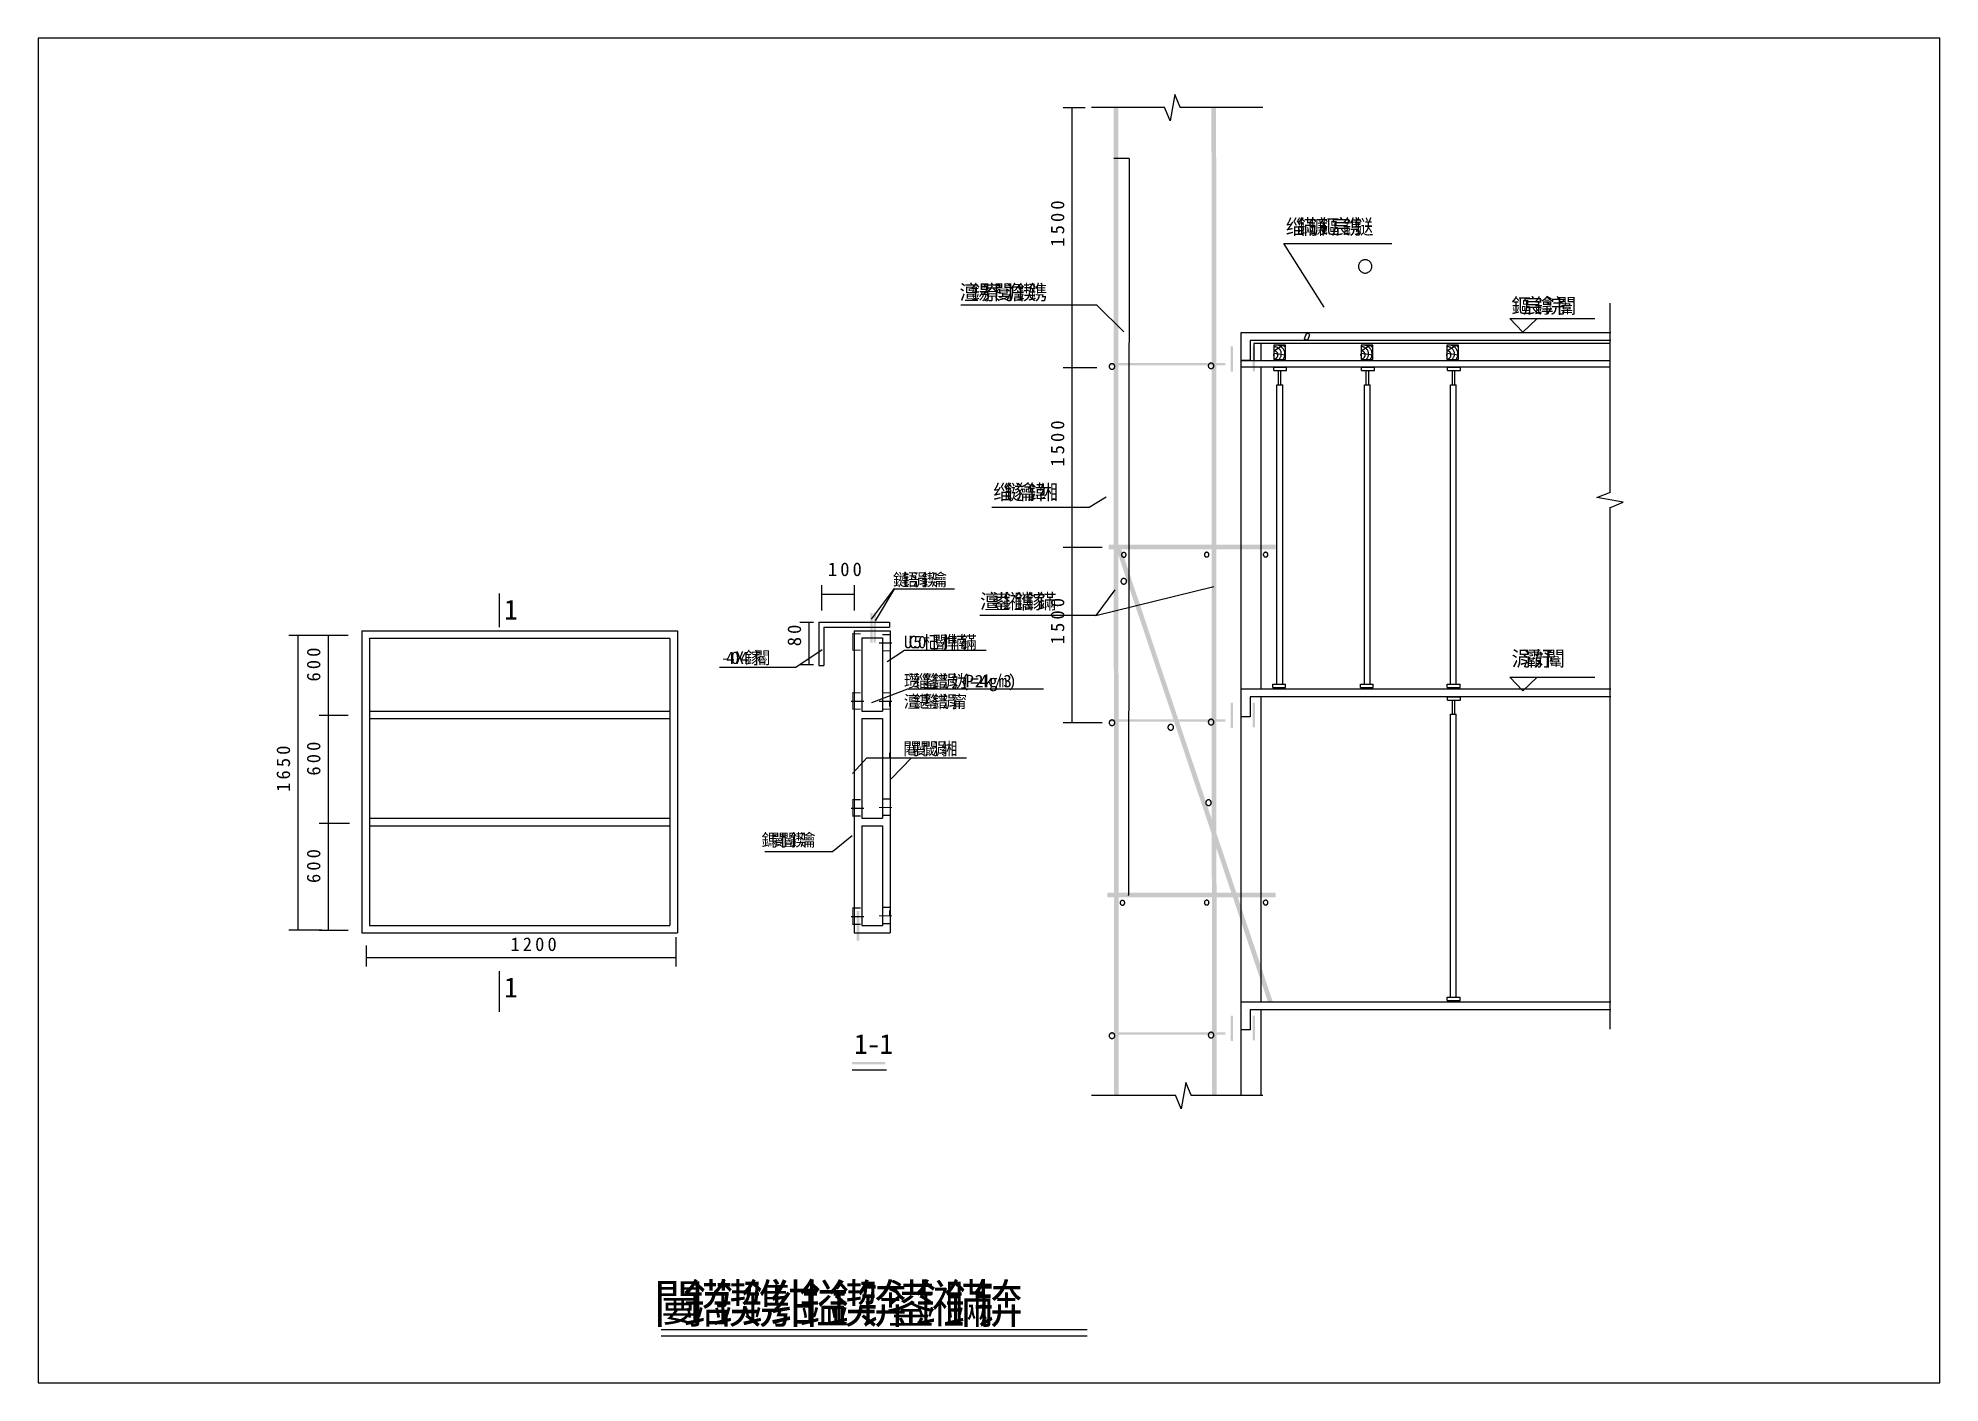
# Model space of a CAD drawing. Header units: metres. Extents: x 0 to 420, y 0 to 297.
import ezdxf

# ---------------------------------------------------------------- set-up
doc = ezdxf.new("R2010")
doc.units = ezdxf.units.M

msp = doc.modelspace()

# ---------------------------------------------------------------- linework, layer by layer
for p, q in [((420, 297), (0, 297)), ((0, 297), (0, 0)), ((420, 0), (420, 297)), ((231.22, 281.62), (226.37, 281.62)), ((228.37, 224.18), (228.37, 281.62)), ((248.79, 281.68), (232.63, 281.68)), ((249.99, 278.71), (248.77, 281.77)), ((251.04, 284.53), (249.99, 278.71)), ((252.2, 281.71), (251.04, 284.53)), ((270.49, 281.68), (252.13, 281.68)), ((240.94, 270.39), (237.54, 270.39)), ((240.95, 270.39), (240.82, 107.69)), ((240.94, 270.39), (240.95, 270.39)), ((275.1, 251.65), (298.97, 251.65)), ((284.05, 237.6), (275.1, 251.65)), ((233.81, 238.04), (203.79, 238.04)), ((239.76, 232.1), (233.81, 238.04)), ((347.18, 196.72), (347.18, 238.42)), ((265.63, 231.88), (265.63, 63.49)), ((347.32, 231.88), (265.63, 231.88)), ((265.63, 231.88), (265.63, 225.77)), ((280.11, 231.81), (279.63, 230.54)), ((280.86, 231.54), (280.11, 231.81)), ((280.38, 230.25), (280.86, 231.54)), ((325.01, 235.04), (343.8, 235.04)), ((325.01, 235.04), (327.9, 232.03)), ((327.9, 232.03), (330.91, 234.92)), ((265.63, 228.49), (265.62, 228.49)), ((265.63, 230.12), (265.63, 228.49)), ((267.02, 230.11), (267.02, 230.12)), ((267.02, 230.12), (267.02, 230.11)), ((347.32, 230.2), (267.65, 230.2)), ((267.65, 230.2), (267.65, 225.77)), ((267.65, 230.2), (267.65, 230.2)), ((268.49, 229.61), (347.18, 229.61)), ((268.49, 229.58), (268.49, 225.79)), ((270.03, 229.61), (270.03, 225.79)), ((272.91, 227.89), (274.91, 229.19)), ((275.46, 229.19), (272.91, 229.19)), ((272.91, 229.19), (272.91, 229.18)), ((272.91, 229.18), (272.91, 226.02)), ((272.91, 227.44), (275.46, 227.06)), ((275.46, 226.02), (275.46, 229.19)), ((279.63, 230.54), (280.38, 230.25)), ((292.17, 227.89), (294.17, 229.19)), ((292.18, 229.19), (292.17, 229.18)), ((292.17, 229.18), (292.17, 226.02)), ((292.17, 227.44), (294.73, 227.06)), ((294.73, 229.19), (292.18, 229.19)), ((294.73, 226.02), (294.73, 229.19)), ((311.13, 227.89), (313.13, 229.19)), ((311.14, 229.19), (311.13, 229.18)), ((311.13, 229.18), (311.13, 226.02)), ((311.13, 227.44), (313.69, 227.06)), ((313.69, 229.19), (311.14, 229.19)), ((313.69, 226.02), (313.69, 229.19)), ((233.81, 224.18), (226.37, 224.18)), ((233.81, 224.18), (226.37, 224.18)), ((228.37, 184.46), (228.37, 224.18)), ((265.63, 225.79), (347.18, 225.79)), ((265.63, 225.77), (265.64, 225.76)), ((265.63, 224.39), (347.18, 224.39)), ((267.64, 225.76), (265.64, 225.76)), ((270.03, 224.39), (270.03, 153.21)), ((272.88, 224.31), (275.73, 224.31)), ((272.88, 223.57), (272.88, 224.31)), ((272.88, 223.57), (275.73, 223.57)), ((272.91, 226.02), (275.46, 226.02)), ((273.95, 220.45), (273.95, 223.57)), ((274.48, 220.45), (274.48, 223.57)), ((275.73, 223.57), (275.73, 224.31)), ((292.17, 226.02), (294.73, 226.02)), ((292.24, 224.31), (295.1, 224.31)), ((292.24, 223.57), (292.24, 224.31)), ((292.24, 223.57), (295.1, 223.57)), ((293.31, 220.45), (293.31, 223.57)), ((293.85, 220.45), (293.85, 223.57)), ((295.1, 223.57), (295.1, 224.31)), ((311.13, 226.02), (313.69, 226.02)), ((311.25, 223.57), (311.25, 224.31)), ((311.25, 224.31), (314.1, 224.31)), ((311.25, 223.57), (314.1, 223.57)), ((312.32, 220.45), (312.32, 223.57)), ((312.85, 220.45), (312.85, 223.57)), ((314.1, 223.57), (314.1, 224.31)), ((273.59, 154.44), (273.59, 220.45)), ((273.59, 220.45), (274.86, 220.45)), ((274.86, 154.44), (274.86, 220.45)), ((292.89, 154.44), (292.89, 220.45)), ((292.89, 220.45), (294.17, 220.45)), ((294.17, 154.44), (294.17, 220.45)), ((311.92, 154.44), (311.92, 220.45)), ((311.92, 220.45), (313.19, 220.45)), ((313.19, 154.44), (313.19, 220.45)), ((232.1, 193.32), (210.59, 193.32)), ((235.88, 195.59), (232.1, 193.32)), ((344.21, 195.51), (347.27, 196.74)), ((350.03, 194.47), (344.21, 195.51)), ((347.18, 78.16), (347.18, 193.38)), ((347.21, 193.3), (350.03, 194.47)), ((235, 184.46), (226.37, 184.46)), ((235, 184.46), (226.37, 184.46)), ((228.37, 145.75), (228.37, 184.46)), ((101.86, 174.37), (101.86, 166.89)), ((173.11, 170.6), (173.11, 176.16)), ((173.11, 174.16), (180.31, 174.16)), ((180.31, 170.6), (180.31, 176.16)), ((184.03, 168.64), (189.13, 175.45)), ((189.13, 175.45), (184.86, 168.28)), ((189.05, 175.34), (202.35, 175.34)), ((233.61, 169.48), (259.66, 175.89)), ((237.77, 175.13), (233.61, 169.48)), ((172.39, 168.01), (172.39, 158.43)), ((172.39, 168.01), (188.06, 168.01)), ((188.06, 168.01), (188.06, 166.91)), ((233.61, 169.48), (207.95, 169.48)), ((62.64, 165.06), (55.4, 165.06)), ((57.4, 165.06), (57.4, 99.96)), ((68.51, 165.07), (62.09, 165.07)), ((64.09, 165.07), (64.09, 147.39)), ((71.53, 166.11), (71.53, 99.4)), ((71.53, 166.11), (141.19, 166.11)), ((73.18, 164.4), (73.23, 164.46)), ((73.18, 164.4), (73.18, 101.11)), ((73.23, 164.46), (139.49, 164.46)), ((139.54, 164.4), (139.54, 101.11)), ((141.19, 166.11), (141.19, 99.4)), ((171.21, 167.95), (168.25, 167.95)), ((170.25, 167.95), (170.25, 158.6)), ((173.49, 166.91), (173.49, 158.43)), ((173.49, 166.91), (188.06, 166.91)), ((180.25, 166.05), (180.31, 166.11)), ((180.25, 166.05), (180.25, 99.4)), ((180.31, 166.11), (188.16, 166.11)), ((181.9, 164.55), (181.9, 148.35)), ((181.9, 164.55), (186.51, 164.55)), ((181.9, 164.4), (181.96, 164.46)), ((186.51, 164.55), (186.51, 148.35)), ((188.16, 166.11), (188.16, 99.4)), ((173.14, 161.87), (167.32, 157.99)), ((187.49, 159.31), (191.33, 161.82)), ((191.33, 161.82), (209.41, 161.82)), ((167.32, 157.99), (150.48, 157.99)), ((171.21, 158.6), (168.25, 158.6)), ((172.39, 158.43), (173.49, 158.43)), ((325.01, 155.85), (343.8, 155.85)), ((325.01, 155.85), (327.9, 152.84)), ((327.9, 152.84), (330.91, 155.73)), ((184.1, 150.27), (192.05, 153.32)), ((186.51, 152.79), (186.46, 152.84)), ((192.05, 153.32), (222.03, 153.32)), ((347.32, 153.21), (265.63, 153.21)), ((265.63, 153.2), (265.63, 147.1)), ((265.63, 151.44), (265.63, 149.82)), ((267.02, 151.44), (267.02, 151.44)), ((267.02, 151.44), (267.02, 151.44)), ((347.32, 151.53), (267.65, 151.53)), ((267.65, 151.53), (267.65, 151.52)), ((267.65, 151.52), (267.65, 147.1)), ((270.03, 151.53), (270.03, 84.09)), ((272.65, 154.32), (275.51, 154.32)), ((272.65, 153.59), (272.65, 154.32)), ((272.65, 153.59), (275.51, 153.59)), ((275.51, 153.59), (275.51, 154.32)), ((292.02, 153.59), (292.02, 154.32)), ((292.02, 154.32), (294.87, 154.32)), ((292.02, 153.59), (294.87, 153.59)), ((294.87, 153.59), (294.87, 154.32)), ((311.21, 154.32), (314.07, 154.32)), ((311.21, 153.59), (311.21, 154.32)), ((311.21, 153.59), (314.07, 153.59)), ((311.25, 151.53), (314.1, 151.53)), ((311.25, 150.79), (311.25, 151.53)), ((314.07, 153.59), (314.07, 154.32)), ((314.1, 150.79), (314.1, 151.53)), ((68.51, 147.39), (62.09, 147.39)), ((68.51, 147.39), (62.09, 147.39)), ((64.09, 147.39), (64.09, 123.52)), ((73.18, 148.35), (139.54, 148.35)), ((181.9, 148.35), (186.51, 148.35)), ((188.06, 150.5), (188.06, 149.4)), ((265.63, 149.82), (265.62, 149.82)), ((265.63, 147.1), (265.64, 147.09)), ((267.64, 147.09), (265.64, 147.09)), ((267.65, 147.1), (267.64, 147.09)), ((311.25, 150.79), (314.1, 150.79)), ((311.92, 85.32), (311.92, 147.66)), ((311.92, 147.66), (313.19, 147.66)), ((312.32, 147.66), (312.32, 150.79)), ((312.85, 147.66), (312.85, 150.79)), ((313.19, 85.32), (313.19, 147.66)), ((73.18, 146.7), (139.54, 146.7)), ((181.9, 146.7), (181.9, 124.7)), ((181.9, 146.7), (186.51, 146.7)), ((186.51, 146.7), (186.51, 124.7)), ((235, 145.75), (226.37, 145.75)), ((188.06, 139.13), (188.06, 138.03)), ((179.87, 134.61), (182.99, 138.08)), ((182.99, 138.08), (205.01, 138.08)), ((186.51, 135.53), (186.46, 135.58)), ((188.37, 133.41), (192.92, 138.08)), ((186.51, 129.34), (186.46, 129.39)), ((186.51, 129.69), (186.51, 124.7)), ((68.81, 123.52), (62.09, 123.52)), ((68.81, 123.52), (62.09, 123.52)), ((64.09, 123.52), (64.09, 99.94)), ((73.18, 124.7), (139.54, 124.7)), ((73.18, 123.05), (139.54, 123.05)), ((181.9, 124.7), (186.51, 124.7)), ((181.9, 123.05), (181.9, 101.05)), ((181.9, 123.05), (186.51, 123.05)), ((186.51, 123.05), (186.51, 107.69)), ((186.51, 123.05), (186.51, 101.05)), ((179.82, 120.79), (175.43, 117.28)), ((186.51, 118.51), (186.46, 118.57)), ((175.43, 117.28), (160.52, 117.28)), ((186.51, 105.41), (186.46, 105.47)), ((240.81, 107.68), (240.82, 107.69)), ((73.18, 101.11), (73.23, 101.05)), ((73.23, 101.05), (139.49, 101.05)), ((139.49, 101.05), (139.54, 101.11)), ((181.9, 101.05), (186.51, 101.05)), ((188.06, 104.37), (188.06, 103.27)), ((62.64, 99.96), (55.4, 99.96)), ((68.51, 99.94), (62.09, 99.94)), ((71.53, 99.4), (141.19, 99.4)), ((140.81, 98.47), (140.81, 91.98)), ((180.25, 99.4), (188.16, 99.4)), ((72.47, 96.59), (72.47, 91.98)), ((72.47, 93.98), (140.81, 93.98)), ((101.86, 90.95), (101.86, 81.97)), ((347.32, 84.09), (265.63, 84.09)), ((265.63, 84.09), (265.63, 77.97)), ((311.21, 84.47), (311.21, 85.21)), ((311.21, 85.21), (314.07, 85.21)), ((311.21, 84.47), (314.07, 84.47)), ((314.07, 84.47), (314.07, 85.21)), ((265.63, 80.7), (265.62, 80.7)), ((265.63, 82.33), (265.63, 80.7)), ((267.02, 82.32), (267.02, 82.33)), ((267.02, 82.33), (267.02, 82.32)), ((347.32, 82.41), (267.65, 82.41)), ((267.65, 82.41), (267.65, 77.97)), ((267.65, 82.41), (267.65, 82.41)), ((270.03, 82.41), (270.03, 63.49)), ((267.65, 77.97), (265.63, 77.97)), ((179.77, 69.16), (187.37, 69.16)), ((251.25, 63.49), (232.63, 63.49)), ((252.45, 60.52), (251.22, 63.58)), ((253.49, 66.34), (252.45, 60.52)), ((254.66, 63.52), (253.49, 66.34)), ((270.49, 63.49), (254.59, 63.49)), ((137.59, 11.83), (231.68, 11.83)), ((137.59, 10.4), (231.68, 10.4)), ((0, 0), (420, 0))]:
    msp.add_line(p, q)
for points in [[(294.54, 246.57), (294.53, 246.71), (294.51, 246.85), (294.48, 246.99), (294.43, 247.13), (294.37, 247.26), (294.29, 247.38), (294.21, 247.5), (294.11, 247.61), (294, 247.7), (293.88, 247.79), (293.76, 247.86), (293.63, 247.93), (293.49, 247.97), (293.35, 248.01), (293.21, 248.03), (293.07, 248.04), (292.92, 248.03), (292.78, 248.01), (292.64, 247.97), (292.5, 247.93), (292.37, 247.86), (292.25, 247.79), (292.13, 247.7), (292.03, 247.61), (291.93, 247.5), (291.84, 247.38), (291.77, 247.26), (291.71, 247.13), (291.66, 246.99), (291.62, 246.85), (291.6, 246.71), (291.59, 246.57), (291.6, 246.42), (291.62, 246.28), (291.66, 246.14), (291.71, 246), (291.77, 245.87), (291.84, 245.75), (291.93, 245.63), (292.03, 245.52), (292.13, 245.43), (292.25, 245.34), (292.37, 245.27), (292.5, 245.2), (292.64, 245.16), (292.78, 245.12), (292.92, 245.1), (293.07, 245.09), (293.21, 245.1), (293.35, 245.12), (293.49, 245.16), (293.63, 245.2), (293.76, 245.27), (293.88, 245.34), (294, 245.43), (294.11, 245.52), (294.21, 245.63), (294.29, 245.75), (294.37, 245.87), (294.43, 246), (294.48, 246.14), (294.51, 246.28), (294.53, 246.42), (294.54, 246.57)], [(272.91, 227.27), (272.89, 227.25), (272.87, 227.22), (272.85, 227.19), (272.84, 227.16), (272.82, 227.13), (272.81, 227.09), (272.81, 227.05), (272.81, 227.02), (272.81, 226.98), (272.81, 226.94), (272.82, 226.91), (272.84, 226.87), (272.85, 226.84), (272.87, 226.81), (272.89, 226.78), (272.91, 226.76)], [(273.99, 226.02), (274.1, 226.12), (274.2, 226.23), (274.29, 226.36), (274.37, 226.49), (274.44, 226.63), (274.49, 226.78), (274.53, 226.93), (274.55, 227.08), (274.56, 227.23), (274.55, 227.39), (274.53, 227.54), (274.49, 227.69), (274.44, 227.84), (274.37, 227.98), (274.29, 228.11), (274.2, 228.24), (274.1, 228.35), (273.98, 228.46), (273.86, 228.55), (273.72, 228.63), (273.58, 228.7), (273.44, 228.75), (273.29, 228.79), (273.13, 228.81), (272.98, 228.82), (272.91, 228.81)], [(272.91, 226.1), (272.96, 226.1), (273.05, 226.11), (273.14, 226.14), (273.22, 226.17), (273.31, 226.21), (273.38, 226.25), (273.46, 226.31), (273.52, 226.37), (273.58, 226.43), (273.64, 226.51), (273.68, 226.58), (273.72, 226.66), (273.75, 226.75), (273.77, 226.84), (273.79, 226.93), (273.79, 227.02), (273.79, 227.11), (273.77, 227.2), (273.75, 227.28), (273.72, 227.37), (273.68, 227.45), (273.64, 227.53), (273.58, 227.6), (273.52, 227.67), (273.46, 227.73), (273.38, 227.78), (273.31, 227.83), (273.22, 227.87), (273.14, 227.9), (273.05, 227.92), (272.96, 227.93), (272.91, 227.94)], [(274.93, 226.02), (275, 226.12), (275.1, 226.28), (275.19, 226.46), (275.25, 226.64), (275.3, 226.83), (275.33, 227.02), (275.34, 227.21), (275.33, 227.41), (275.3, 227.6), (275.25, 227.79), (275.19, 227.97), (275.1, 228.14), (275, 228.31), (274.89, 228.47), (274.76, 228.61), (274.62, 228.74), (274.46, 228.85), (274.29, 228.95), (274.12, 229.04), (273.94, 229.1), (273.75, 229.15), (273.56, 229.18), (273.36, 229.19), (273.32, 229.19)], [(275.46, 228.66), (275.44, 228.68), (275.24, 228.87), (275.02, 229.03), (274.78, 229.17), (274.75, 229.19)], [(292.17, 227.27), (292.16, 227.25), (292.14, 227.22), (292.12, 227.19), (292.1, 227.16), (292.09, 227.13), (292.08, 227.09), (292.07, 227.05), (292.07, 227.02), (292.07, 226.98), (292.08, 226.94), (292.09, 226.91), (292.1, 226.87), (292.12, 226.84), (292.14, 226.81), (292.16, 226.78), (292.17, 226.76)], [(293.25, 226.02), (293.36, 226.12), (293.47, 226.23), (293.56, 226.36), (293.64, 226.49), (293.71, 226.63), (293.76, 226.78), (293.8, 226.93), (293.82, 227.08), (293.83, 227.23), (293.82, 227.39), (293.8, 227.54), (293.76, 227.69), (293.71, 227.84), (293.64, 227.98), (293.56, 228.11), (293.47, 228.24), (293.36, 228.35), (293.25, 228.46), (293.12, 228.55), (292.99, 228.63), (292.85, 228.7), (292.7, 228.75), (292.55, 228.79), (292.4, 228.81), (292.25, 228.82), (292.17, 228.81)], [(292.17, 226.1), (292.23, 226.1), (292.32, 226.11), (292.4, 226.14), (292.49, 226.17), (292.57, 226.21), (292.65, 226.25), (292.72, 226.31), (292.79, 226.37), (292.85, 226.43), (292.9, 226.51), (292.95, 226.58), (292.99, 226.66), (293.02, 226.75), (293.04, 226.84), (293.05, 226.93), (293.06, 227.02), (293.05, 227.11), (293.04, 227.2), (293.02, 227.28), (292.99, 227.37), (292.95, 227.45), (292.9, 227.53), (292.85, 227.6), (292.79, 227.67), (292.72, 227.73), (292.65, 227.78), (292.57, 227.83), (292.49, 227.87), (292.4, 227.9), (292.32, 227.92), (292.23, 227.93), (292.17, 227.94)], [(294.2, 226.02), (294.27, 226.12), (294.37, 226.28), (294.45, 226.46), (294.52, 226.64), (294.56, 226.83), (294.59, 227.02), (294.6, 227.21), (294.59, 227.41), (294.56, 227.6), (294.52, 227.79), (294.45, 227.97), (294.37, 228.14), (294.27, 228.31), (294.15, 228.47), (294.02, 228.61), (293.88, 228.74), (293.73, 228.85), (293.56, 228.95), (293.38, 229.04), (293.2, 229.1), (293.01, 229.15), (292.82, 229.18), (292.63, 229.19), (292.59, 229.19)], [(294.73, 228.66), (294.7, 228.68), (294.5, 228.87), (294.28, 229.03), (294.05, 229.17), (294.01, 229.19)], [(311.13, 227.27), (311.12, 227.25), (311.1, 227.22), (311.08, 227.19), (311.06, 227.16), (311.05, 227.13), (311.04, 227.09), (311.03, 227.05), (311.03, 227.02), (311.03, 226.98), (311.04, 226.94), (311.05, 226.91), (311.06, 226.87), (311.08, 226.84), (311.1, 226.81), (311.12, 226.78), (311.13, 226.76)], [(312.21, 226.02), (312.32, 226.12), (312.43, 226.23), (312.52, 226.36), (312.6, 226.49), (312.67, 226.63), (312.72, 226.78), (312.76, 226.93), (312.78, 227.08), (312.79, 227.23), (312.78, 227.39), (312.76, 227.54), (312.72, 227.69), (312.67, 227.84), (312.6, 227.98), (312.52, 228.11), (312.43, 228.24), (312.32, 228.35), (312.21, 228.46), (312.08, 228.55), (311.95, 228.63), (311.81, 228.7), (311.66, 228.75), (311.51, 228.79), (311.36, 228.81), (311.21, 228.82), (311.13, 228.81)], [(311.13, 226.1), (311.19, 226.1), (311.28, 226.11), (311.36, 226.14), (311.45, 226.17), (311.53, 226.21), (311.61, 226.25), (311.68, 226.31), (311.75, 226.37), (311.81, 226.43), (311.86, 226.51), (311.91, 226.58), (311.95, 226.66), (311.98, 226.75), (312, 226.84), (312.01, 226.93), (312.02, 227.02), (312.01, 227.11), (312, 227.2), (311.98, 227.28), (311.95, 227.37), (311.91, 227.45), (311.86, 227.53), (311.81, 227.6), (311.75, 227.67), (311.68, 227.73), (311.61, 227.78), (311.53, 227.83), (311.45, 227.87), (311.36, 227.9), (311.28, 227.92), (311.19, 227.93), (311.13, 227.94)], [(313.16, 226.02), (313.23, 226.12), (313.33, 226.28), (313.41, 226.46), (313.48, 226.64), (313.52, 226.83), (313.55, 227.02), (313.56, 227.21), (313.55, 227.41), (313.52, 227.6), (313.48, 227.79), (313.41, 227.97), (313.33, 228.14), (313.23, 228.31), (313.11, 228.47), (312.98, 228.61), (312.84, 228.74), (312.69, 228.85), (312.52, 228.95), (312.34, 229.04), (312.16, 229.1), (311.97, 229.15), (311.78, 229.18), (311.59, 229.19), (311.55, 229.19)], [(313.69, 228.66), (313.66, 228.68), (313.46, 228.87), (313.24, 229.03), (313.01, 229.17), (312.97, 229.19)], [(237.78, 224.47), (237.78, 224.53), (237.77, 224.59), (237.75, 224.65), (237.73, 224.71), (237.71, 224.76), (237.68, 224.82), (237.64, 224.86), (237.6, 224.91), (237.55, 224.95), (237.5, 224.99), (237.45, 225.02), (237.4, 225.04), (237.34, 225.06), (237.28, 225.08), (237.22, 225.09), (237.16, 225.09), (237.1, 225.09), (237.04, 225.08), (236.98, 225.06), (236.93, 225.04), (236.87, 225.02), (236.82, 224.99), (236.77, 224.95), (236.72, 224.91), (236.68, 224.86), (236.65, 224.82), (236.62, 224.76), (236.59, 224.71), (236.57, 224.65), (236.56, 224.59), (236.55, 224.53), (236.54, 224.47), (236.54, 224.47)], [(236.54, 224.47), (236.55, 224.41), (236.56, 224.35), (236.57, 224.29), (236.59, 224.24), (236.62, 224.18), (236.65, 224.13), (236.68, 224.08), (236.72, 224.04), (236.77, 223.99), (236.82, 223.96), (236.87, 223.93), (236.93, 223.9), (236.98, 223.88), (237.04, 223.87), (237.1, 223.86), (237.16, 223.85), (237.22, 223.86), (237.28, 223.87), (237.34, 223.88), (237.4, 223.9), (237.45, 223.93), (237.5, 223.96), (237.55, 223.99), (237.6, 224.04), (237.64, 224.08), (237.68, 224.13), (237.71, 224.18), (237.73, 224.24), (237.75, 224.29), (237.77, 224.35), (237.78, 224.41), (237.78, 224.47), (237.78, 224.47)], [(259.66, 224.61), (259.66, 224.68), (259.65, 224.74), (259.64, 224.79), (259.62, 224.85), (259.59, 224.91), (259.56, 224.96), (259.52, 225.01), (259.48, 225.05), (259.44, 225.09), (259.39, 225.13), (259.34, 225.16), (259.28, 225.19), (259.23, 225.21), (259.17, 225.22), (259.11, 225.23), (259.05, 225.23), (258.99, 225.23), (258.93, 225.22), (258.87, 225.21), (258.81, 225.19), (258.76, 225.16), (258.7, 225.13), (258.65, 225.09), (258.61, 225.05), (258.57, 225.01), (258.53, 224.96), (258.5, 224.91), (258.48, 224.85), (258.46, 224.79), (258.44, 224.74), (258.43, 224.68), (258.43, 224.61), (258.43, 224.61)], [(258.43, 224.61), (258.43, 224.55), (258.44, 224.49), (258.46, 224.44), (258.48, 224.38), (258.5, 224.32), (258.53, 224.27), (258.57, 224.22), (258.61, 224.18), (258.65, 224.14), (258.7, 224.1), (258.76, 224.07), (258.81, 224.04), (258.87, 224.02), (258.93, 224.01), (258.99, 224), (259.05, 224), (259.11, 224), (259.17, 224.01), (259.23, 224.02), (259.28, 224.04), (259.34, 224.07), (259.39, 224.1), (259.44, 224.14), (259.48, 224.18), (259.52, 224.22), (259.56, 224.27), (259.59, 224.32), (259.62, 224.38), (259.64, 224.44), (259.65, 224.49), (259.66, 224.55), (259.66, 224.61), (259.66, 224.61)], [(240.27, 182.88), (240.26, 182.93), (240.26, 182.98), (240.24, 183.03), (240.23, 183.08), (240.2, 183.12), (240.18, 183.16), (240.15, 183.21), (240.11, 183.24), (240.08, 183.28), (240.04, 183.31), (239.99, 183.33), (239.95, 183.35), (239.9, 183.37), (239.85, 183.38), (239.8, 183.39), (239.75, 183.39), (239.7, 183.39), (239.65, 183.38), (239.6, 183.37), (239.55, 183.35), (239.51, 183.33), (239.46, 183.31), (239.42, 183.28), (239.39, 183.24), (239.35, 183.21), (239.32, 183.16), (239.3, 183.12), (239.27, 183.08), (239.26, 183.03), (239.25, 182.98), (239.24, 182.93), (239.24, 182.88), (239.24, 182.88)], [(239.24, 182.88), (239.24, 182.83), (239.25, 182.78), (239.26, 182.73), (239.27, 182.68), (239.3, 182.64), (239.32, 182.59), (239.35, 182.55), (239.39, 182.51), (239.42, 182.48), (239.46, 182.45), (239.51, 182.42), (239.55, 182.4), (239.6, 182.39), (239.65, 182.37), (239.7, 182.37), (239.75, 182.36), (239.8, 182.37), (239.85, 182.37), (239.9, 182.39), (239.95, 182.4), (239.99, 182.42), (240.04, 182.45), (240.08, 182.48), (240.11, 182.51), (240.15, 182.55), (240.18, 182.59), (240.2, 182.64), (240.23, 182.68), (240.24, 182.73), (240.26, 182.78), (240.26, 182.83), (240.27, 182.88), (240.27, 182.88)], [(258.59, 182.92), (258.58, 182.97), (258.58, 183.02), (258.56, 183.07), (258.55, 183.11), (258.53, 183.16), (258.5, 183.2), (258.47, 183.24), (258.44, 183.28), (258.4, 183.31), (258.36, 183.34), (258.31, 183.37), (258.27, 183.39), (258.22, 183.41), (258.17, 183.42), (258.12, 183.43), (258.07, 183.43), (258.02, 183.43), (257.97, 183.42), (257.92, 183.41), (257.87, 183.39), (257.83, 183.37), (257.79, 183.34), (257.74, 183.31), (257.71, 183.28), (257.67, 183.24), (257.64, 183.2), (257.62, 183.16), (257.6, 183.11), (257.58, 183.07), (257.57, 183.02), (257.56, 182.97), (257.56, 182.92), (257.56, 182.92)], [(257.56, 182.92), (257.56, 182.87), (257.57, 182.82), (257.58, 182.77), (257.6, 182.72), (257.62, 182.67), (257.64, 182.63), (257.67, 182.59), (257.71, 182.55), (257.74, 182.52), (257.79, 182.49), (257.83, 182.46), (257.87, 182.44), (257.92, 182.42), (257.97, 182.41), (258.02, 182.4), (258.07, 182.4), (258.12, 182.4), (258.17, 182.41), (258.22, 182.42), (258.27, 182.44), (258.31, 182.46), (258.36, 182.49), (258.4, 182.52), (258.44, 182.55), (258.47, 182.59), (258.5, 182.63), (258.53, 182.67), (258.55, 182.72), (258.56, 182.77), (258.58, 182.82), (258.58, 182.87), (258.59, 182.92), (258.59, 182.92)], [(271.6, 182.92), (271.6, 182.97), (271.59, 183.02), (271.58, 183.07), (271.56, 183.11), (271.54, 183.16), (271.51, 183.2), (271.48, 183.24), (271.45, 183.28), (271.41, 183.31), (271.37, 183.34), (271.33, 183.37), (271.28, 183.39), (271.23, 183.41), (271.19, 183.42), (271.14, 183.43), (271.09, 183.43), (271.03, 183.43), (270.98, 183.42), (270.94, 183.41), (270.89, 183.39), (270.84, 183.37), (270.8, 183.34), (270.76, 183.31), (270.72, 183.28), (270.69, 183.24), (270.66, 183.2), (270.63, 183.16), (270.61, 183.11), (270.59, 183.07), (270.58, 183.02), (270.57, 182.97), (270.57, 182.92), (270.57, 182.92)], [(270.57, 182.92), (270.57, 182.87), (270.58, 182.82), (270.59, 182.77), (270.61, 182.72), (270.63, 182.67), (270.66, 182.63), (270.69, 182.59), (270.72, 182.55), (270.76, 182.52), (270.8, 182.49), (270.84, 182.46), (270.89, 182.44), (270.94, 182.42), (270.98, 182.41), (271.03, 182.4), (271.09, 182.4), (271.14, 182.4), (271.19, 182.41), (271.23, 182.42), (271.28, 182.44), (271.33, 182.46), (271.37, 182.49), (271.41, 182.52), (271.45, 182.55), (271.48, 182.59), (271.51, 182.63), (271.54, 182.67), (271.56, 182.72), (271.58, 182.77), (271.59, 182.82), (271.6, 182.87), (271.6, 182.92), (271.6, 182.92)], [(240.37, 177.04), (240.37, 177.1), (240.36, 177.16), (240.35, 177.22), (240.33, 177.27), (240.3, 177.33), (240.27, 177.38), (240.23, 177.43), (240.19, 177.47), (240.15, 177.52), (240.1, 177.55), (240.05, 177.58), (239.99, 177.61), (239.93, 177.63), (239.87, 177.64), (239.81, 177.65), (239.75, 177.66), (239.69, 177.65), (239.63, 177.64), (239.57, 177.63), (239.52, 177.61), (239.46, 177.58), (239.41, 177.55), (239.36, 177.52), (239.32, 177.47), (239.28, 177.43), (239.24, 177.38), (239.21, 177.33), (239.18, 177.27), (239.16, 177.22), (239.15, 177.16), (239.14, 177.1), (239.14, 177.04), (239.14, 177.04)], [(239.14, 177.04), (239.14, 176.98), (239.15, 176.92), (239.16, 176.86), (239.18, 176.8), (239.21, 176.75), (239.24, 176.69), (239.28, 176.65), (239.32, 176.6), (239.36, 176.56), (239.41, 176.52), (239.46, 176.49), (239.52, 176.47), (239.57, 176.45), (239.63, 176.43), (239.69, 176.42), (239.75, 176.42), (239.81, 176.42), (239.87, 176.43), (239.93, 176.45), (239.99, 176.47), (240.05, 176.49), (240.1, 176.52), (240.15, 176.56), (240.19, 176.6), (240.23, 176.65), (240.27, 176.69), (240.3, 176.75), (240.33, 176.8), (240.35, 176.86), (240.36, 176.92), (240.37, 176.98), (240.37, 177.04), (240.37, 177.04)], [(237.78, 145.8), (237.78, 145.86), (237.77, 145.92), (237.75, 145.98), (237.73, 146.03), (237.71, 146.09), (237.68, 146.14), (237.64, 146.19), (237.6, 146.24), (237.55, 146.28), (237.5, 146.31), (237.45, 146.34), (237.4, 146.37), (237.34, 146.39), (237.28, 146.4), (237.22, 146.41), (237.16, 146.42), (237.1, 146.41), (237.04, 146.4), (236.98, 146.39), (236.93, 146.37), (236.87, 146.34), (236.82, 146.31), (236.77, 146.28), (236.72, 146.24), (236.68, 146.19), (236.65, 146.14), (236.62, 146.09), (236.59, 146.03), (236.57, 145.98), (236.56, 145.92), (236.55, 145.86), (236.54, 145.8), (236.54, 145.8)], [(236.54, 145.8), (236.55, 145.74), (236.56, 145.68), (236.57, 145.62), (236.59, 145.56), (236.62, 145.51), (236.65, 145.46), (236.68, 145.41), (236.72, 145.36), (236.77, 145.32), (236.82, 145.28), (236.87, 145.25), (236.93, 145.23), (236.98, 145.21), (237.04, 145.19), (237.1, 145.18), (237.16, 145.18), (237.22, 145.18), (237.28, 145.19), (237.34, 145.21), (237.4, 145.23), (237.45, 145.25), (237.5, 145.28), (237.55, 145.32), (237.6, 145.36), (237.64, 145.41), (237.68, 145.46), (237.71, 145.51), (237.73, 145.56), (237.75, 145.62), (237.77, 145.68), (237.78, 145.74), (237.78, 145.8), (237.78, 145.8)], [(250.74, 144.79), (250.74, 144.85), (250.73, 144.91), (250.72, 144.97), (250.7, 145.02), (250.67, 145.08), (250.64, 145.13), (250.6, 145.18), (250.56, 145.22), (250.52, 145.26), (250.47, 145.3), (250.42, 145.33), (250.36, 145.36), (250.3, 145.38), (250.25, 145.39), (250.19, 145.4), (250.13, 145.4), (250.06, 145.4), (250, 145.39), (249.95, 145.38), (249.89, 145.36), (249.83, 145.33), (249.78, 145.3), (249.73, 145.26), (249.69, 145.22), (249.65, 145.18), (249.61, 145.13), (249.58, 145.08), (249.55, 145.02), (249.53, 144.97), (249.52, 144.91), (249.51, 144.85), (249.51, 144.79), (249.51, 144.79)], [(249.51, 144.79), (249.51, 144.73), (249.52, 144.67), (249.53, 144.61), (249.55, 144.55), (249.58, 144.49), (249.61, 144.44), (249.65, 144.39), (249.69, 144.35), (249.73, 144.31), (249.78, 144.27), (249.83, 144.24), (249.89, 144.22), (249.95, 144.19), (250, 144.18), (250.06, 144.17), (250.13, 144.17), (250.19, 144.17), (250.25, 144.18), (250.3, 144.19), (250.36, 144.22), (250.42, 144.24), (250.47, 144.27), (250.52, 144.31), (250.56, 144.35), (250.6, 144.39), (250.64, 144.44), (250.67, 144.49), (250.7, 144.55), (250.72, 144.61), (250.73, 144.67), (250.74, 144.73), (250.74, 144.79), (250.74, 144.79)], [(259.66, 145.94), (259.66, 146), (259.65, 146.06), (259.64, 146.12), (259.62, 146.18), (259.59, 146.23), (259.56, 146.28), (259.52, 146.33), (259.48, 146.38), (259.44, 146.42), (259.39, 146.45), (259.34, 146.49), (259.28, 146.51), (259.23, 146.53), (259.17, 146.55), (259.11, 146.56), (259.05, 146.56), (258.99, 146.56), (258.93, 146.55), (258.87, 146.53), (258.81, 146.51), (258.76, 146.49), (258.7, 146.45), (258.65, 146.42), (258.61, 146.38), (258.57, 146.33), (258.53, 146.28), (258.5, 146.23), (258.48, 146.18), (258.46, 146.12), (258.44, 146.06), (258.43, 146), (258.43, 145.94), (258.43, 145.94)], [(258.43, 145.94), (258.43, 145.88), (258.44, 145.82), (258.46, 145.76), (258.48, 145.7), (258.5, 145.65), (258.53, 145.6), (258.57, 145.55), (258.61, 145.5), (258.65, 145.46), (258.7, 145.43), (258.76, 145.4), (258.81, 145.37), (258.87, 145.35), (258.93, 145.33), (258.99, 145.33), (259.05, 145.32), (259.11, 145.33), (259.17, 145.33), (259.23, 145.35), (259.28, 145.37), (259.34, 145.4), (259.39, 145.43), (259.44, 145.46), (259.48, 145.5), (259.52, 145.55), (259.56, 145.6), (259.59, 145.65), (259.62, 145.7), (259.64, 145.76), (259.65, 145.82), (259.66, 145.88), (259.66, 145.94), (259.66, 145.94)], [(259.1, 128.15), (259.09, 128.21), (259.09, 128.27), (259.07, 128.32), (259.05, 128.38), (259.02, 128.44), (258.99, 128.49), (258.96, 128.54), (258.92, 128.58), (258.87, 128.62), (258.82, 128.66), (258.77, 128.69), (258.72, 128.72), (258.66, 128.74), (258.6, 128.75), (258.54, 128.76), (258.48, 128.76), (258.42, 128.76), (258.36, 128.75), (258.3, 128.74), (258.24, 128.72), (258.19, 128.69), (258.14, 128.66), (258.09, 128.62), (258.04, 128.58), (258, 128.54), (257.97, 128.49), (257.93, 128.44), (257.91, 128.38), (257.89, 128.32), (257.87, 128.27), (257.86, 128.21), (257.86, 128.15), (257.86, 128.15)], [(257.86, 128.15), (257.86, 128.08), (257.87, 128.02), (257.89, 127.97), (257.91, 127.91), (257.93, 127.85), (257.97, 127.8), (258, 127.75), (258.04, 127.71), (258.09, 127.67), (258.14, 127.63), (258.19, 127.6), (258.24, 127.57), (258.3, 127.55), (258.36, 127.54), (258.42, 127.53), (258.48, 127.53), (258.54, 127.53), (258.6, 127.54), (258.66, 127.55), (258.72, 127.57), (258.77, 127.6), (258.82, 127.63), (258.87, 127.67), (258.92, 127.71), (258.96, 127.75), (258.99, 127.8), (259.02, 127.85), (259.05, 127.91), (259.07, 127.97), (259.09, 128.02), (259.09, 128.08), (259.1, 128.15), (259.1, 128.15)], [(239.98, 106.04), (239.97, 106.09), (239.97, 106.14), (239.95, 106.19), (239.94, 106.23), (239.92, 106.28), (239.89, 106.32), (239.86, 106.36), (239.83, 106.4), (239.79, 106.43), (239.75, 106.46), (239.7, 106.49), (239.66, 106.51), (239.61, 106.53), (239.56, 106.54), (239.51, 106.55), (239.46, 106.55), (239.41, 106.55), (239.36, 106.54), (239.31, 106.53), (239.27, 106.51), (239.22, 106.49), (239.18, 106.46), (239.14, 106.43), (239.1, 106.4), (239.06, 106.36), (239.03, 106.32), (239.01, 106.28), (238.99, 106.23), (238.97, 106.19), (238.96, 106.14), (238.95, 106.09), (238.95, 106.04), (238.95, 106.04)], [(238.95, 106.04), (238.95, 105.99), (238.96, 105.94), (238.97, 105.89), (238.99, 105.84), (239.01, 105.79), (239.03, 105.75), (239.06, 105.71), (239.1, 105.67), (239.14, 105.64), (239.18, 105.61), (239.22, 105.58), (239.27, 105.56), (239.31, 105.54), (239.36, 105.53), (239.41, 105.52), (239.46, 105.52), (239.51, 105.52), (239.56, 105.53), (239.61, 105.54), (239.66, 105.56), (239.7, 105.58), (239.75, 105.61), (239.79, 105.64), (239.83, 105.67), (239.86, 105.71), (239.89, 105.75), (239.92, 105.79), (239.94, 105.84), (239.95, 105.89), (239.97, 105.94), (239.97, 105.99), (239.98, 106.04), (239.98, 106.04)], [(258.59, 106.07), (258.58, 106.13), (258.58, 106.18), (258.56, 106.22), (258.55, 106.27), (258.53, 106.32), (258.5, 106.36), (258.47, 106.4), (258.44, 106.44), (258.4, 106.47), (258.36, 106.5), (258.31, 106.53), (258.27, 106.55), (258.22, 106.57), (258.17, 106.58), (258.12, 106.59), (258.07, 106.59), (258.02, 106.59), (257.97, 106.58), (257.92, 106.57), (257.87, 106.55), (257.83, 106.53), (257.79, 106.5), (257.74, 106.47), (257.71, 106.44), (257.67, 106.4), (257.64, 106.36), (257.62, 106.32), (257.6, 106.27), (257.58, 106.22), (257.57, 106.18), (257.56, 106.13), (257.56, 106.07), (257.56, 106.07)], [(257.56, 106.07), (257.56, 106.02), (257.57, 105.97), (257.58, 105.93), (257.6, 105.88), (257.62, 105.83), (257.64, 105.79), (257.67, 105.75), (257.71, 105.71), (257.74, 105.68), (257.79, 105.65), (257.83, 105.62), (257.87, 105.6), (257.92, 105.58), (257.97, 105.57), (258.02, 105.56), (258.07, 105.56), (258.12, 105.56), (258.17, 105.57), (258.22, 105.58), (258.27, 105.6), (258.31, 105.62), (258.36, 105.65), (258.4, 105.68), (258.44, 105.71), (258.47, 105.75), (258.5, 105.79), (258.53, 105.83), (258.55, 105.88), (258.56, 105.93), (258.58, 105.97), (258.58, 106.02), (258.59, 106.07), (258.59, 106.07)], [(271.6, 106.07), (271.6, 106.13), (271.59, 106.18), (271.58, 106.22), (271.56, 106.27), (271.54, 106.32), (271.51, 106.36), (271.48, 106.4), (271.45, 106.44), (271.41, 106.47), (271.37, 106.5), (271.33, 106.53), (271.28, 106.55), (271.23, 106.57), (271.19, 106.58), (271.14, 106.59), (271.09, 106.59), (271.03, 106.59), (270.98, 106.58), (270.94, 106.57), (270.89, 106.55), (270.84, 106.53), (270.8, 106.5), (270.76, 106.47), (270.72, 106.44), (270.69, 106.4), (270.66, 106.36), (270.63, 106.32), (270.61, 106.27), (270.59, 106.22), (270.58, 106.18), (270.57, 106.13), (270.57, 106.07), (270.57, 106.07)], [(270.57, 106.07), (270.57, 106.02), (270.58, 105.97), (270.59, 105.93), (270.61, 105.88), (270.63, 105.83), (270.66, 105.79), (270.69, 105.75), (270.72, 105.71), (270.76, 105.68), (270.8, 105.65), (270.84, 105.62), (270.89, 105.6), (270.94, 105.58), (270.98, 105.57), (271.03, 105.56), (271.09, 105.56), (271.14, 105.56), (271.19, 105.57), (271.23, 105.58), (271.28, 105.6), (271.33, 105.62), (271.37, 105.65), (271.41, 105.68), (271.45, 105.71), (271.48, 105.75), (271.51, 105.79), (271.54, 105.83), (271.56, 105.88), (271.58, 105.93), (271.59, 105.97), (271.6, 106.02), (271.6, 106.07), (271.6, 106.07)], [(237.78, 76.68), (237.78, 76.74), (237.77, 76.8), (237.75, 76.86), (237.73, 76.92), (237.71, 76.97), (237.68, 77.03), (237.64, 77.07), (237.6, 77.12), (237.55, 77.16), (237.5, 77.2), (237.45, 77.23), (237.4, 77.25), (237.34, 77.27), (237.28, 77.29), (237.22, 77.3), (237.16, 77.3), (237.1, 77.3), (237.04, 77.29), (236.98, 77.27), (236.93, 77.25), (236.87, 77.23), (236.82, 77.2), (236.77, 77.16), (236.72, 77.12), (236.68, 77.07), (236.65, 77.03), (236.62, 76.97), (236.59, 76.92), (236.57, 76.86), (236.56, 76.8), (236.55, 76.74), (236.54, 76.68), (236.54, 76.68)], [(236.54, 76.68), (236.55, 76.62), (236.56, 76.56), (236.57, 76.5), (236.59, 76.45), (236.62, 76.39), (236.65, 76.34), (236.68, 76.29), (236.72, 76.25), (236.77, 76.21), (236.82, 76.17), (236.87, 76.14), (236.93, 76.11), (236.98, 76.09), (237.04, 76.08), (237.1, 76.07), (237.16, 76.06), (237.22, 76.07), (237.28, 76.08), (237.34, 76.09), (237.4, 76.11), (237.45, 76.14), (237.5, 76.17), (237.55, 76.21), (237.6, 76.25), (237.64, 76.29), (237.68, 76.34), (237.71, 76.39), (237.73, 76.45), (237.75, 76.5), (237.77, 76.56), (237.78, 76.62), (237.78, 76.68), (237.78, 76.68)], [(259.66, 76.82), (259.66, 76.89), (259.65, 76.95), (259.64, 77), (259.62, 77.06), (259.59, 77.12), (259.56, 77.17), (259.52, 77.22), (259.48, 77.26), (259.44, 77.3), (259.39, 77.34), (259.34, 77.37), (259.28, 77.4), (259.23, 77.42), (259.17, 77.43), (259.11, 77.44), (259.05, 77.44), (258.99, 77.44), (258.93, 77.43), (258.87, 77.42), (258.81, 77.4), (258.76, 77.37), (258.7, 77.34), (258.65, 77.3), (258.61, 77.26), (258.57, 77.22), (258.53, 77.17), (258.5, 77.12), (258.48, 77.06), (258.46, 77), (258.44, 76.95), (258.43, 76.89), (258.43, 76.82), (258.43, 76.82)], [(258.43, 76.82), (258.43, 76.76), (258.44, 76.7), (258.46, 76.65), (258.48, 76.59), (258.5, 76.53), (258.53, 76.48), (258.57, 76.43), (258.61, 76.39), (258.65, 76.35), (258.7, 76.31), (258.76, 76.28), (258.81, 76.25), (258.87, 76.23), (258.93, 76.22), (258.99, 76.21), (259.05, 76.21), (259.11, 76.21), (259.17, 76.22), (259.23, 76.23), (259.28, 76.25), (259.34, 76.28), (259.39, 76.31), (259.44, 76.35), (259.48, 76.39), (259.52, 76.43), (259.56, 76.48), (259.59, 76.53), (259.62, 76.59), (259.64, 76.65), (259.65, 76.7), (259.66, 76.76), (259.66, 76.82), (259.66, 76.82)]]:
    msp.add_lwpolyline(points)
for points in [[(238.64, 63.59), (237.61, 63.59), (238.54, 281.57), (237.51, 281.57)], [(260.26, 63.59), (259.23, 63.59), (260.16, 281.57), (259.13, 281.57)], [(263.89, 223.33), (263.38, 223.33), (263.89, 228.9), (263.38, 228.9)], [(268.76, 223.42), (268.24, 223.42), (268.76, 228.9), (268.24, 228.9)], [(262.2, 225.22), (262.2, 224.7), (236.86, 225.22), (236.86, 224.7)], [(236.45, 184.1), (236.45, 185.13), (273.33, 184.1), (273.33, 185.13)], [(238.09, 184.27), (239.06, 184.61), (271.67, 83.9), (272.65, 84.24)], [(183.77, 163.51), (184.32, 163.51), (183.77, 170.01), (184.32, 170.01)], [(184.51, 163.51), (185.06, 163.51), (184.51, 170.01), (185.06, 170.01)], [(179.79, 161.69), (180.07, 161.69), (179.79, 165.6), (180.07, 165.6)], [(179.83, 165.57), (179.83, 165.29), (181.66, 165.57), (181.66, 165.29)], [(188.29, 165.41), (188.29, 165.13), (186.46, 165.41), (186.46, 165.13)], [(188.32, 161.54), (188.05, 161.54), (188.32, 165.45), (188.05, 165.45)], [(179.83, 161.97), (179.83, 161.69), (181.66, 161.97), (181.66, 161.69)], [(188.6, 163.53), (188.6, 163.26), (185.74, 163.53), (185.74, 163.26)], [(188.29, 161.81), (188.29, 161.54), (186.46, 161.81), (186.46, 161.54)], [(179.79, 148.67), (180.07, 148.67), (179.79, 152.58), (180.07, 152.58)], [(179.83, 152.54), (179.83, 152.27), (181.66, 152.54), (181.66, 152.27)], [(188.29, 152.54), (188.29, 152.27), (186.46, 152.54), (186.46, 152.27)], [(188.32, 148.67), (188.05, 148.67), (188.32, 152.58), (188.05, 152.58)], [(179.51, 150.66), (179.51, 150.39), (182.38, 150.66), (182.38, 150.39)], [(179.83, 148.94), (179.83, 148.67), (181.66, 148.94), (181.66, 148.67)], [(188.6, 150.66), (188.6, 150.39), (185.74, 150.66), (185.74, 150.39)], [(188.29, 148.94), (188.29, 148.67), (186.46, 148.94), (186.46, 148.67)], [(263.89, 144.65), (263.38, 144.65), (263.89, 150.23), (263.38, 150.23)], [(268.76, 144.75), (268.24, 144.75), (268.76, 150.23), (268.24, 150.23)], [(262.2, 146.54), (262.2, 146.03), (236.86, 146.54), (236.86, 146.03)], [(179.51, 127.05), (179.51, 126.78), (182.38, 127.05), (182.38, 126.78)], [(179.79, 125.06), (180.07, 125.06), (179.79, 128.97), (180.07, 128.97)], [(179.83, 128.93), (179.83, 128.66), (181.66, 128.93), (181.66, 128.66)], [(188.6, 127.21), (188.6, 126.94), (185.74, 127.21), (185.74, 126.94)], [(188.29, 129.09), (188.29, 128.81), (186.46, 129.09), (186.46, 128.81)], [(188.32, 125.21), (188.05, 125.21), (188.32, 129.12), (188.05, 129.12)], [(179.83, 125.33), (179.83, 125.06), (181.66, 125.33), (181.66, 125.06)], [(188.29, 125.49), (188.29, 125.22), (186.46, 125.49), (186.46, 125.22)], [(179.79, 101.14), (180.07, 101.14), (179.79, 105.05), (180.07, 105.05)], [(179.83, 105.01), (179.83, 104.73), (181.66, 105.01), (181.66, 104.73)], [(188.29, 105.17), (188.29, 104.89), (186.46, 105.17), (186.46, 104.89)], [(188.32, 101.29), (188.05, 101.29), (188.32, 105.2), (188.05, 105.2)], [(236.16, 107.26), (236.16, 108.29), (273.33, 107.26), (273.33, 108.29)], [(179.51, 103.13), (179.51, 102.86), (182.38, 103.13), (182.38, 102.86)], [(179.83, 101.41), (179.83, 101.14), (181.66, 101.41), (181.66, 101.14)], [(180.79, 97.68), (181.35, 97.68), (180.79, 104.19), (181.35, 104.19)], [(188.6, 103.29), (188.6, 103.01), (185.74, 103.29), (185.74, 103.01)], [(188.29, 101.57), (188.29, 101.29), (186.46, 101.57), (186.46, 101.29)], [(263.89, 75.54), (263.38, 75.54), (263.89, 81.11), (263.38, 81.11)], [(268.76, 75.63), (268.24, 75.63), (268.76, 81.11), (268.24, 81.11)], [(262.2, 77.43), (262.2, 76.91), (236.86, 77.43), (236.86, 76.91)], [(179.77, 70.89), (179.77, 70.34), (187.08, 70.89), (187.08, 70.34)]]:
    msp.add_solid(points)

# ---------------------------------------------------------------- texts
for s, p in [('0', (226.62, 259.1)), ('0', (226.62, 256.37)), ('5', (226.62, 253.65)), ('1', (226.62, 250.92)), ('0', (226.62, 210.52)), ('0', (226.62, 207.79)), ('5', (226.62, 205.07)), ('1', (226.62, 202.34)), ('0', (226.62, 171.31)), ('0', (226.62, 168.58)), ('0', (168.5, 165.41)), ('8', (168.5, 162.69)), ('5', (226.62, 165.85)), ('1', (226.62, 163.12)), ('0', (62.34, 160.35)), ('0', (62.34, 157.62)), ('6', (62.34, 154.9)), ('0', (55.65, 138.71)), ('0', (62.34, 139.58)), ('0', (62.34, 136.85)), ('6', (55.65, 133.26)), ('5', (55.65, 135.99)), ('6', (62.34, 134.12)), ('1', (55.65, 130.53)), ('0', (62.34, 115.85)), ('0', (62.34, 113.13)), ('6', (62.34, 110.4))]:
    msp.add_text(s, height=3, rotation=90).set_placement(p)
for s, height, p in [('缁', 3.3, (275.53, 253.67)), ('鏋', 3.3, (278.04, 253.67)), ('鐮', 3.3, (280.55, 253.67)), ('鏂', 3.3, (283.06, 253.67)), ('宸', 3.3, (285.57, 253.67)), ('鎸', 3.3, (288.08, 253.67)), ('鎹', 3.3, (290.6, 253.67)), ('澶', 3.3, (203.51, 239.2)), ('鍚', 3.3, (206.02, 239.2)), ('寮', 3.3, (208.53, 239.2)), ('闅', 3.3, (211.04, 239.2)), ('澹', 3.3, (213.55, 239.2)), ('鍥', 3.3, (216.06, 239.2)), ('鎸', 3.3, (218.57, 239.2)), ('鏂', 3.3, (325.39, 236.22)), ('宸', 3.3, (327.9, 236.22)), ('鎿', 3.3, (330.41, 236.22)), ('浣', 3.3, (332.92, 236.22)), ('闈', 3.3, (335.43, 236.22)), ('缁', 3.3, (210.93, 195.08)), ('鐩', 3.3, (213.44, 195.08)), ('瀹', 3.3, (215.95, 195.08)), ('鍏', 3.3, (218.46, 195.08)), ('缃', 3.3, (220.97, 195.08)), ('1', 3, (174.42, 178.19)), ('0', 3, (177.15, 178.19)), ('0', 3, (179.87, 178.19)), ('鏈', 2.75, (188.79, 176.01)), ('铻', 2.75, (190.89, 176.01)), ('涓', 2.75, (192.98, 176.01)), ('鍥', 2.75, (195.07, 176.01)), ('瀹', 2.75, (197.16, 176.01)), ('1', 4.4, (102.92, 168.59)), ('澶', 3.3, (208.04, 170.94)), ('鍙', 3.3, (210.55, 170.94)), ('鎺', 3.3, (213.06, 170.94)), ('鑴', 3.3, (215.57, 170.94)), ('鎵', 3.3, (218.08, 170.94)), ('鏋', 3.3, (220.59, 170.94)), ('U', 2.75, (191.19, 162.25)), ('C', 2.75, (192.24, 162.25)), ('5', 2.75, (193.28, 162.25)), ('0', 2.75, (194.33, 162.25)), ('杞', 2.75, (195.37, 162.25)), ('閽', 2.75, (197.47, 162.25)), ('榫', 2.75, (199.56, 162.25)), ('楠', 2.75, (201.65, 162.25)), ('鏋', 2.75, (203.74, 162.25)), ('-', 2.75, (150.89, 158.78)), ('4', 2.75, (151.94, 158.78)), ('0', 2.75, (152.98, 158.78)), ('X', 2.75, (154.03, 158.78)), ('4', 2.75, (155.08, 158.78)), ('鎵', 2.75, (156.12, 158.78)), ('閽', 2.75, (158.21, 158.78)), ('涓', 3.3, (325.39, 158.31)), ('灞', 3.3, (327.9, 158.31)), ('妤', 3.3, (330.41, 158.31)), ('闈', 3.3, (332.92, 158.31)), ('瓒', 2.75, (191.19, 153.64)), ('缁', 2.75, (193.28, 153.64)), ('鐜', 2.75, (195.37, 153.64)), ('鐠', 2.75, (197.47, 153.64)), ('涓', 2.75, (199.56, 153.64)), ('妫', 2.75, (201.65, 153.64)), ('(', 2.75, (203.74, 153.64)), ('P', 2.75, (204.79, 153.64)), ('=', 2.75, (205.84, 153.64)), ('2', 2.75, (206.88, 153.64)), ('4', 2.75, (207.93, 153.64)), ('k', 2.75, (208.98, 153.64)), ('g', 2.75, (210.02, 153.64)), ('/', 2.75, (211.07, 153.64)), ('m', 2.75, (212.11, 153.64)), ('3', 2.75, (213.16, 153.64)), (')', 2.75, (214.21, 153.64)), ('澶', 2.75, (191.19, 149.09)), ('鍖', 2.75, (193.28, 149.09)), ('鐜', 2.75, (195.37, 149.09)), ('鐠', 2.75, (197.47, 149.09)), ('涓', 2.75, (199.56, 149.09)), ('甯', 2.75, (201.65, 149.09)), ('闀', 2.75, (191.07, 138.68)), ('閿', 2.75, (193.16, 138.68)), ('閾', 2.75, (195.25, 138.68)), ('涓', 2.75, (197.35, 138.68)), ('缃', 2.75, (199.44, 138.68)), ('鎷', 2.75, (159.77, 118.53)), ('閿', 2.75, (161.86, 118.53)), ('閽', 2.75, (163.95, 118.53)), ('鍥', 2.75, (166.04, 118.53)), ('瀹', 2.75, (168.14, 118.53)), ('1', 3, (104.32, 95.39)), ('2', 3, (107.05, 95.39)), ('0', 3, (109.77, 95.39)), ('0', 3, (112.5, 95.39)), ('1', 4.4, (102.92, 85.17)), ('1', 4.4, (180.23, 72.67)), ('1', 4.4, (185.83, 72.67)), ('-', 4.4, (183.03, 72.67)), ('闄', 8.42, (136.03, 13.28)), ('鍣', 8.42, (142.44, 13.28)), ('鍥', 8.42, (148.84, 13.28)), ('鎸', 8.42, (155.25, 13.28)), ('绀', 8.42, (161.66, 13.28)), ('鎰', 8.42, (168.06, 13.28)), ('鍥', 8.42, (174.47, 13.28)), ('锛', 8.42, (180.88, 13.28)), ('鍙', 8.42, (187.28, 13.28)), ('鎺', 8.42, (193.69, 13.28)), ('鏋', 8.42, (200.1, 13.28)), ('锛', 8.42, (206.5, 13.28))]:
    msp.add_text(s, height=height).set_placement(p)

doc.saveas('drawing.dxf')
